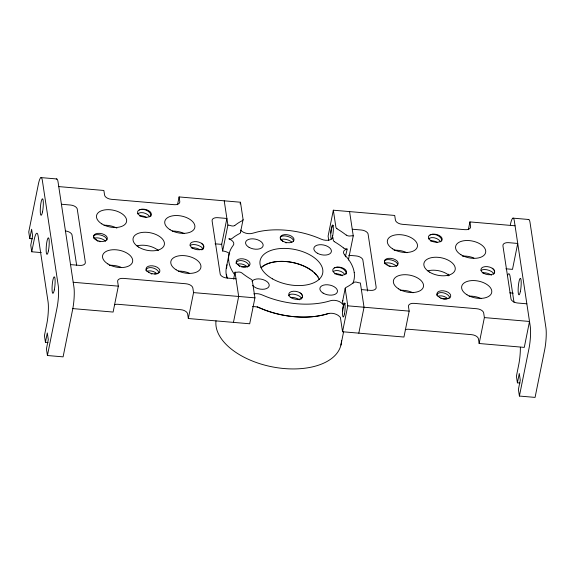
<?xml version="1.0" encoding="UTF-8"?>
<svg xmlns="http://www.w3.org/2000/svg" width="575" height="575" viewBox="0 0 575 575"><rect width="100%" height="100%" fill="white"/><g stroke="black" fill="none" stroke-linecap="round" stroke-linejoin="round"><path stroke-width="0.86" d="M32.365 238.783L29.749 238.56L31.625 229.26L32.624 235.887L30.748 245.18L31.747 251.778L41.321 252.597M31.747 251.778L34.148 239.89A15.949 2.638 -85.1 0 1 38.144 236.124L48.048 301.638A15.949 2.638 -85.1 0 1 46.827 323.79L44.426 335.678L45.425 342.276L48.034 342.499M45.425 342.276L47.294 332.975L48.3 339.595L46.424 348.896L47.423 355.515L63.092 356.859L72.702 309.199A15.949 2.638 -85.1 0 0 73.923 287.047L58.032 181.865A15.949 2.638 -85.1 0 0 56.285 179.156M47.423 355.515L57.033 307.855A15.949 2.638 -85.1 0 0 58.255 285.703L42.363 180.514A15.949 2.638 -85.1 0 0 38.36 184.28L28.75 231.941L29.749 238.56M233.615 279.112L235.01 272.205A7.971 4.456 11.4 0 0 238.093 272.09A3.198 1.79 11.4 0 1 241.946 273.017A70.078 39.186 11.4 0 0 251.246 279.385A3.155 1.768 11.4 0 1 252.339 280.765L254.933 297.85L249.701 323.775L188.327 318.521L193.552 292.603L192.848 287.982A6.375 3.565 11.4 0 0 186.027 283.77L123.345 278.379A6.375 3.565 11.4 0 0 117.638 281.52L118.335 286.142L113.11 312.06L72.4 308.567M177.524 204.707L179.091 196.93L240.479 202.228L243.053 219.319A3.155 1.768 11.4 0 1 242.355 220.541M229.705 253.798A7.971 4.456 11.4 0 0 226.6 251.929L225.867 251.663A7.971 4.456 11.4 0 0 222.669 251.009L227.894 225.084L224.221 200.812M226.356 267.425L228.972 254.466M240.134 203.96L240.479 202.228M240.443 232.631L243.06 219.672M233.45 322.402L238.675 296.456L235.01 272.205M515.056 225.795L469.926 221.914L470.623 226.536A6.375 3.565 11.4 0 1 464.916 229.677L402.234 224.293A6.375 3.565 11.4 0 1 395.413 220.074L394.709 215.452L333.327 210.206L328.102 236.124L328.742 240.343M345.309 256.853L347.235 248.975A3.198 1.79 11.4 0 1 343.699 247.998M348.371 260.044L353.251 235.858L349.578 211.578M342.592 301.343L345.201 288.384M484.38 317.587L529.51 321.461L524.285 347.386L479.155 343.505L484.38 317.587L483.683 312.965A6.375 3.565 11.4 0 0 476.862 308.746L414.18 303.363A6.375 3.565 11.4 0 0 408.466 306.504L409.17 311.125L403.945 337.043L342.549 331.746L347.782 305.828L345.208 288.743A3.155 1.768 11.4 0 1 345.906 287.514A70.078 39.186 11.4 0 0 353.496 282.598A3.198 1.79 11.4 0 1 357.168 282.318A7.971 4.456 11.4 0 0 360.367 282.972L364.04 307.251L358.814 333.169M340.918 345.093L343.57 331.912M448.148 275.899L448.493 274.167M468.359 229.691L469.926 221.914M520.016 383.043L517.399 382.813L519.275 373.52L520.274 380.14L518.398 389.433L519.405 396.053L535.073 397.404L544.683 349.744A15.949 2.638 -85.1 0 0 545.905 327.592L530.013 222.403A15.949 2.638 -85.1 0 0 528.26 219.7M519.405 396.053L529.014 348.4A15.949 2.638 -85.1 0 0 530.236 326.241L514.345 221.059A15.949 2.638 -85.1 0 0 510.341 224.825M40.976 177.596L56.645 178.947M512.957 218.141L528.626 219.485M58.751 186.595L103.881 190.469L104.578 195.09A6.375 3.565 11.4 0 0 111.399 199.309L174.081 204.693A6.375 3.565 11.4 0 0 179.788 201.552L179.091 196.93M61.417 204.247L70.502 205.031A6.375 3.565 11.4 0 1 77.201 208.761L85.337 262.257A6.375 3.565 11.4 0 1 79.623 265.391L70.538 264.615M352.252 229.231L361.337 230.014A6.375 3.565 11.4 0 1 368.036 233.745L376.172 287.234A6.375 3.565 11.4 0 1 370.458 290.375L361.373 289.599M215.057 243.814L221.662 244.382L226.888 218.464L217.803 217.681A6.375 3.565 11.4 0 0 212.089 220.822L220.225 274.318A6.375 3.565 11.4 0 0 226.924 278.048L236.009 278.825M348.673 255.293L356.112 255.932A6.375 3.565 11.4 0 1 362.811 259.663L367.605 291.072M505.885 268.798L512.497 269.366L517.723 243.448L508.638 242.664A6.375 3.565 11.4 0 0 502.924 245.805L511.06 299.295A6.375 3.565 11.4 0 0 517.759 303.032L526.844 303.808M509.817 292.84L513.303 293.142M73.205 282.268L118.335 286.142M193.552 292.603L254.933 297.85M347.782 305.828L409.17 311.125M333.327 210.206L335.922 227.298A3.155 1.768 11.4 0 0 337.015 228.678M514.007 302.335L510.126 276.661A15.949 2.638 -85.1 0 0 507.617 275.181M517.399 382.813L516.408 376.223L518.801 364.334A15.949 2.638 -85.1 0 0 520.368 347.278M479.155 343.505L478.457 338.883A6.375 3.565 11.4 0 0 471.637 334.672L408.954 329.281A6.375 3.565 11.4 0 0 405.253 329.719M342.549 331.746L340.393 317.407L339.803 316.875A7.971 4.456 11.4 0 0 327.858 313.677A63.782 35.664 11.4 0 1 264.708 310.018L259.253 307.783A7.971 4.456 11.4 0 0 252.468 306.676M221.619 244.08L222.669 251.009M188.327 318.521L187.623 313.9A6.375 3.565 11.4 0 0 180.802 309.688L118.119 304.304A6.375 3.565 11.4 0 0 114.418 304.736M76.64 265.204L71.976 234.679A6.375 3.565 11.4 0 0 65.277 230.949M354.2 272.37L354.365 273.829A63.918 35.743 11.4 0 1 352.806 283.576M228.67 260.152L228.836 261.603A63.911 35.743 11.4 0 0 234.722 274.785M103.989 225.235A15.309 8.56 11.4 0 1 116.854 228.088M109.293 265.319A15.309 8.56 11.4 0 1 120.843 267.188M178.293 271.141A15.309 8.56 11.4 0 1 189.096 273.046M172.241 231.092A15.309 8.56 11.4 0 1 184.438 233.615M137.066 245.863A15.949 8.92 11.4 0 1 158.362 250.513M97.621 241.184A6.936 3.148 16.5 0 1 98.03 241.248M99.288 241.507A6.936 3.148 16.5 0 1 100.129 241.744M96.104 239.782A6.936 3.148 16.5 0 1 95.055 234.974A6.936 3.148 16.5 0 1 104.47 236.627A6.936 4.528 5.4 0 1 106.857 239.991M105.419 241.277A6.936 4.528 5.4 0 0 103.816 239.868A6.936 3.148 16.5 0 0 93.919 238.431M146.819 271.508A6.936 4.298 20.2 0 1 157.097 273.916M159.002 272.701A6.936 4.298 20.2 0 0 154.129 268.324A6.936 4.298 20.2 0 0 147.473 268.273A6.936 3.385 3.5 0 0 145.928 270.566M158.183 273.067A6.936 3.385 3.5 0 1 154.589 274.023M152.001 273.988A6.936 3.385 3.5 0 1 151.146 273.865M191.166 247.947A6.936 3.148 16.5 0 1 200.021 249.773M202.968 249.334A6.936 4.528 5.4 0 0 200.668 246.538A6.936 3.148 16.5 0 0 190.081 245.69M201.322 243.297A6.936 4.528 5.4 0 1 202.572 249.306M202.048 249.73A6.936 4.528 5.4 0 1 201.753 249.924M139.243 210.012A6.936 4.298 20.2 0 1 147.265 210.702A6.936 4.298 20.2 0 1 150.787 216.394M149.723 216.804A6.936 4.298 20.2 0 0 138.589 213.253A6.936 3.385 3.5 0 0 137.669 213.922M139.538 215.948A6.936 4.298 20.2 0 1 146.683 217.616M341.457 340.644A63.66 35.6 11.4 0 1 276.316 367.583A63.66 35.6 11.4 0 1 216.006 320.793M328.857 313.382A63.66 35.6 11.4 0 1 257.169 306.698M227.355 278.106A63.66 35.6 11.4 0 1 226.931 276.553M226.758 275.784A63.66 35.6 11.4 0 1 226.5 274.246M226.564 268.216A63.66 35.6 11.4 0 1 226.852 266.75M261.179 267.777A31.956 17.868 11.4 0 1 312.987 271.436M314.23 272.493A31.956 17.868 11.4 0 1 316.423 274.692M317.357 275.82A31.956 17.868 11.4 0 1 318.176 276.97M394.076 250.254A15.309 8.56 11.4 0 1 407.021 252.734M400.128 290.303A15.309 8.56 11.4 0 1 413.073 292.783M469.128 296.125A15.309 8.56 11.4 0 1 481.325 298.648M462.329 256.119A15.309 8.56 11.4 0 1 473.879 257.981M427.893 270.847A15.949 8.92 11.4 0 1 449.197 275.497M386.939 264.766A6.936 3.148 16.5 0 1 385.89 259.95A6.936 3.148 16.5 0 1 395.305 261.603A6.936 4.528 5.4 0 1 397.699 265.255M396.448 266.527A6.936 4.528 5.4 0 0 394.651 264.845A6.936 3.148 16.5 0 0 384.359 263.688M388.865 266.225A6.936 3.148 16.5 0 1 390.123 266.491M437.942 296.348A6.936 4.298 20.2 0 1 447.659 298.626M449.916 297.979A6.936 4.298 20.2 0 0 445.165 293.387A6.936 4.298 20.2 0 0 438.308 293.25A6.936 3.385 3.5 0 0 436.748 295.334M449.018 298.051A6.936 3.385 3.5 0 1 442.836 298.971M441.154 298.684A6.936 3.385 3.5 0 1 440.752 298.583M482.31 272.866A6.936 3.148 16.5 0 1 490.849 274.757A6.936 4.528 5.4 0 1 491.467 275.188M493.717 274.031A6.936 4.528 5.4 0 0 491.503 271.522A6.936 3.148 16.5 0 0 481.052 270.509M492.157 268.281A6.936 4.528 5.4 0 1 493.63 274.052M430.071 234.995A6.936 4.298 20.2 0 1 437.913 235.585A6.936 4.298 20.2 0 1 441.693 241.112M440.558 241.787A6.936 4.298 20.2 0 0 429.417 238.237A6.936 3.385 3.5 0 0 428.504 238.905M430.366 240.932A6.936 4.298 20.2 0 1 437.158 242.377M226.859 277.495A63.911 35.743 11.4 0 1 226.227 274.562L226.054 273.111A63.918 35.743 11.4 0 1 227.103 264.694M261.1 267.562A31.905 17.839 11.4 0 1 292.51 262.495A31.905 17.839 11.4 0 1 319.218 279.486M342.944 300.718A3.155 1.768 11.4 0 0 342.592 301.702L343.009 304.448L342.42 303.916A7.971 4.456 11.4 0 0 330.474 300.718A63.782 35.664 11.4 0 1 267.325 297.059L261.869 294.824A7.971 4.456 11.4 0 0 253.841 293.926M344.713 254.926A63.918 35.743 11.4 0 1 354.193 272.349M344.713 254.948A7.971 4.456 11.4 0 1 346.876 249.076M334.291 241.622A70.078 39.186 11.4 0 1 343.591 247.99M334.398 241.637A3.155 1.768 11.4 0 1 333.306 240.257L332.896 237.511L332.451 237.957A7.971 4.456 11.4 0 1 321.166 239.157A63.782 35.664 11.4 0 0 257.521 231.919L252.562 233.263A7.971 4.456 11.4 0 1 240.616 230.065M240.443 232.278A3.155 1.768 11.4 0 1 239.746 233.507A70.078 39.186 11.4 0 0 232.149 238.417A3.198 1.79 11.4 0 1 228.821 238.798L229.217 238.97A7.971 4.456 11.4 0 1 233.234 245.374A63.911 35.743 11.4 0 0 228.663 260.13M252.044 281.362A8.927 4.995 11.4 0 1 265.154 280.463A8.927 4.995 11.4 0 1 266.433 288.607A8.927 4.995 11.4 0 1 252.684 285.452M234.758 225.458A3.198 1.79 11.4 0 1 231.092 225.745A7.971 4.456 11.4 0 0 227.894 225.084M353.251 235.858A7.971 4.456 11.4 0 0 350.168 235.973A3.198 1.79 11.4 0 1 346.315 235.038M234.772 225.537A70.078 39.186 11.4 0 1 242.37 220.62M336.914 228.742A70.078 39.186 11.4 0 1 346.215 235.11M342.621 311.132A6.943 2.135 -83.5 0 1 345.23 303.277M285.545 242.686A6.936 3.148 16.5 0 1 286.386 242.894M282.778 241.062A6.936 3.148 16.5 0 1 281.728 236.246A6.936 3.148 16.5 0 1 291.151 237.899A6.936 4.528 5.4 0 1 293.537 241.27M291.884 242.298A6.936 4.528 5.4 0 0 290.497 241.141A6.936 3.148 16.5 0 0 280.384 239.84M237.252 264.349A6.936 4.298 20.2 0 1 247.494 267.181M249.234 265.981A6.936 4.298 20.2 0 0 244.483 261.388A6.936 4.298 20.2 0 0 237.619 261.258A6.936 3.385 3.5 0 0 236.081 263.551M248.335 266.053A6.936 3.385 3.5 0 1 241.299 266.85M239.682 266.469A6.936 3.385 3.5 0 1 239.308 266.34M290.188 297.505A6.936 3.148 16.5 0 1 298.727 299.395A6.936 4.528 5.4 0 1 299.345 299.827M301.588 298.669A6.936 4.528 5.4 0 0 299.381 296.161A6.936 3.148 16.5 0 0 292.618 294.141A6.936 3.148 16.5 0 0 288.535 295.859M300.035 292.919A6.936 4.528 5.4 0 1 301.508 298.691M301.027 299.144A6.936 4.528 5.4 0 1 300.754 299.352M334.478 267.928A6.936 4.298 20.2 0 1 342.312 268.518A6.936 4.298 20.2 0 1 346.1 274.045M344.777 274.426A6.936 4.298 20.2 0 0 333.823 271.17A6.936 3.385 3.5 0 0 333.098 271.659M334.772 273.858A6.936 4.298 20.2 0 1 342.254 275.77M330.833 233.112A6.943 2.135 -83.5 0 1 333.155 225.45M101.868 223.912A15.309 8.56 11.4 0 0 126.435 222.115A15.309 8.56 11.4 0 0 106.375 209.724A15.309 8.56 11.4 0 0 101.868 223.912M107.92 263.961A15.309 8.56 11.4 0 0 132.487 262.164A15.309 8.56 11.4 0 0 112.427 249.773A15.309 8.56 11.4 0 0 107.92 263.961M176.173 269.819A15.309 8.56 11.4 0 0 200.74 268.029A15.309 8.56 11.4 0 0 180.687 255.631A15.309 8.56 11.4 0 0 176.173 269.819M170.121 229.77A15.309 8.56 11.4 0 0 194.688 227.98A15.309 8.56 11.4 0 0 174.635 215.582A15.309 8.56 11.4 0 0 170.121 229.77M138.618 247.085A15.949 8.92 11.4 0 0 164.206 245.216A15.949 8.92 11.4 0 0 143.319 232.307A15.949 8.92 11.4 0 0 138.618 247.085M140.314 215.848A7.015 3.924 11.4 0 0 151.311 214.612A7.015 3.924 11.4 0 0 141.68 209.192A7.015 3.924 11.4 0 0 140.314 215.848M192.855 248.314A7.015 3.924 11.4 0 0 203.852 247.077A7.015 3.924 11.4 0 0 194.221 241.658A7.015 3.924 11.4 0 0 192.855 248.314M148.875 272.485A7.015 3.924 11.4 0 0 159.872 271.249A7.015 3.924 11.4 0 0 150.233 265.83A7.015 3.924 11.4 0 0 148.875 272.485M96.327 240.027A7.015 3.924 11.4 0 0 107.324 238.783A7.015 3.924 11.4 0 0 97.692 233.364A7.015 3.924 11.4 0 0 96.327 240.027M54.316 289.857A8.294 1.373 -85.1 0 0 54.409 276.848A8.294 1.373 -85.1 0 0 52.052 288.521A8.294 1.373 -85.1 0 0 54.316 289.857M48.422 250.851A8.294 1.373 -85.1 0 0 48.508 237.842A8.294 1.373 -85.1 0 0 46.158 249.514A8.294 1.373 -85.1 0 0 48.422 250.851M42.521 211.844A8.294 1.373 -85.1 0 0 42.615 198.835A8.294 1.373 -85.1 0 0 40.264 210.507A8.294 1.373 -85.1 0 0 42.521 211.844M520.397 291.388A8.294 1.373 -85.1 0 0 520.49 278.386A8.294 1.373 -85.1 0 0 518.14 290.059A8.294 1.373 -85.1 0 0 520.397 291.388M392.703 248.889A15.309 8.56 11.4 0 0 417.27 247.099A15.309 8.56 11.4 0 0 397.21 234.708A15.309 8.56 11.4 0 0 392.703 248.889M398.748 288.945A15.309 8.56 11.4 0 0 423.322 287.148A15.309 8.56 11.4 0 0 403.262 274.757A15.309 8.56 11.4 0 0 398.748 288.945M467.008 294.803A15.309 8.56 11.4 0 0 491.575 293.006A15.309 8.56 11.4 0 0 471.522 280.614A15.309 8.56 11.4 0 0 467.008 294.803M460.956 254.754A15.309 8.56 11.4 0 0 485.523 252.957A15.309 8.56 11.4 0 0 465.47 240.566A15.309 8.56 11.4 0 0 460.956 254.754M429.446 272.068A15.949 8.92 11.4 0 0 455.041 270.2A15.949 8.92 11.4 0 0 434.147 257.291A15.949 8.92 11.4 0 0 429.446 272.068M431.149 240.832A7.015 3.924 11.4 0 0 442.146 239.595A7.015 3.924 11.4 0 0 432.515 234.176A7.015 3.924 11.4 0 0 431.149 240.832M483.69 273.298A7.015 3.924 11.4 0 0 494.687 272.061A7.015 3.924 11.4 0 0 485.056 266.642A7.015 3.924 11.4 0 0 483.69 273.298M439.702 297.469A7.015 3.924 11.4 0 0 450.707 296.233A7.015 3.924 11.4 0 0 441.068 290.813A7.015 3.924 11.4 0 0 439.702 297.469M387.162 265.01A7.015 3.924 11.4 0 0 398.159 263.767A7.015 3.924 11.4 0 0 388.527 258.348A7.015 3.924 11.4 0 0 387.162 265.01M272.557 278.897A31.905 17.839 11.4 0 0 322.661 273.405A31.905 17.839 11.4 0 0 278.997 248.666A31.905 17.839 11.4 0 0 272.557 278.897M317.335 253.223A8.927 4.995 11.4 0 0 331.365 251.699A8.927 4.995 11.4 0 0 319.154 244.77A8.927 4.995 11.4 0 0 317.335 253.223M249.112 247.379A8.927 4.995 11.4 0 0 263.113 245.812A8.927 4.995 11.4 0 0 250.865 238.905A8.927 4.995 11.4 0 0 249.112 247.379M323.085 293.099A8.927 4.995 11.4 0 0 337.367 291.956A8.927 4.995 11.4 0 0 325.565 284.783A8.927 4.995 11.4 0 0 323.085 293.099M282.742 241.148A7.015 3.924 11.4 0 0 293.954 240.249A7.015 3.924 11.4 0 0 284.683 234.614A7.015 3.924 11.4 0 0 282.742 241.148M335.283 273.614A7.015 3.924 11.4 0 0 346.502 272.715A7.015 3.924 11.4 0 0 337.223 267.08A7.015 3.924 11.4 0 0 335.283 273.614M291.295 297.785A7.015 3.924 11.4 0 0 302.515 296.887A7.015 3.924 11.4 0 0 293.243 291.252A7.015 3.924 11.4 0 0 291.295 297.785M238.754 265.319A7.015 3.924 11.4 0 0 249.974 264.421A7.015 3.924 11.4 0 0 240.702 258.786A7.015 3.924 11.4 0 0 238.754 265.319M332.709 235.772A7.015 1.157 -85.1 0 0 332.695 224.983A7.015 1.157 -85.1 0 0 330.747 235.146A7.015 1.157 -85.1 0 0 332.709 235.772M344.497 313.792A7.015 1.157 -85.1 0 0 344.482 303.003A7.015 1.157 -85.1 0 0 342.535 313.167A7.015 1.157 -85.1 0 0 344.497 313.792"/></g></svg>
